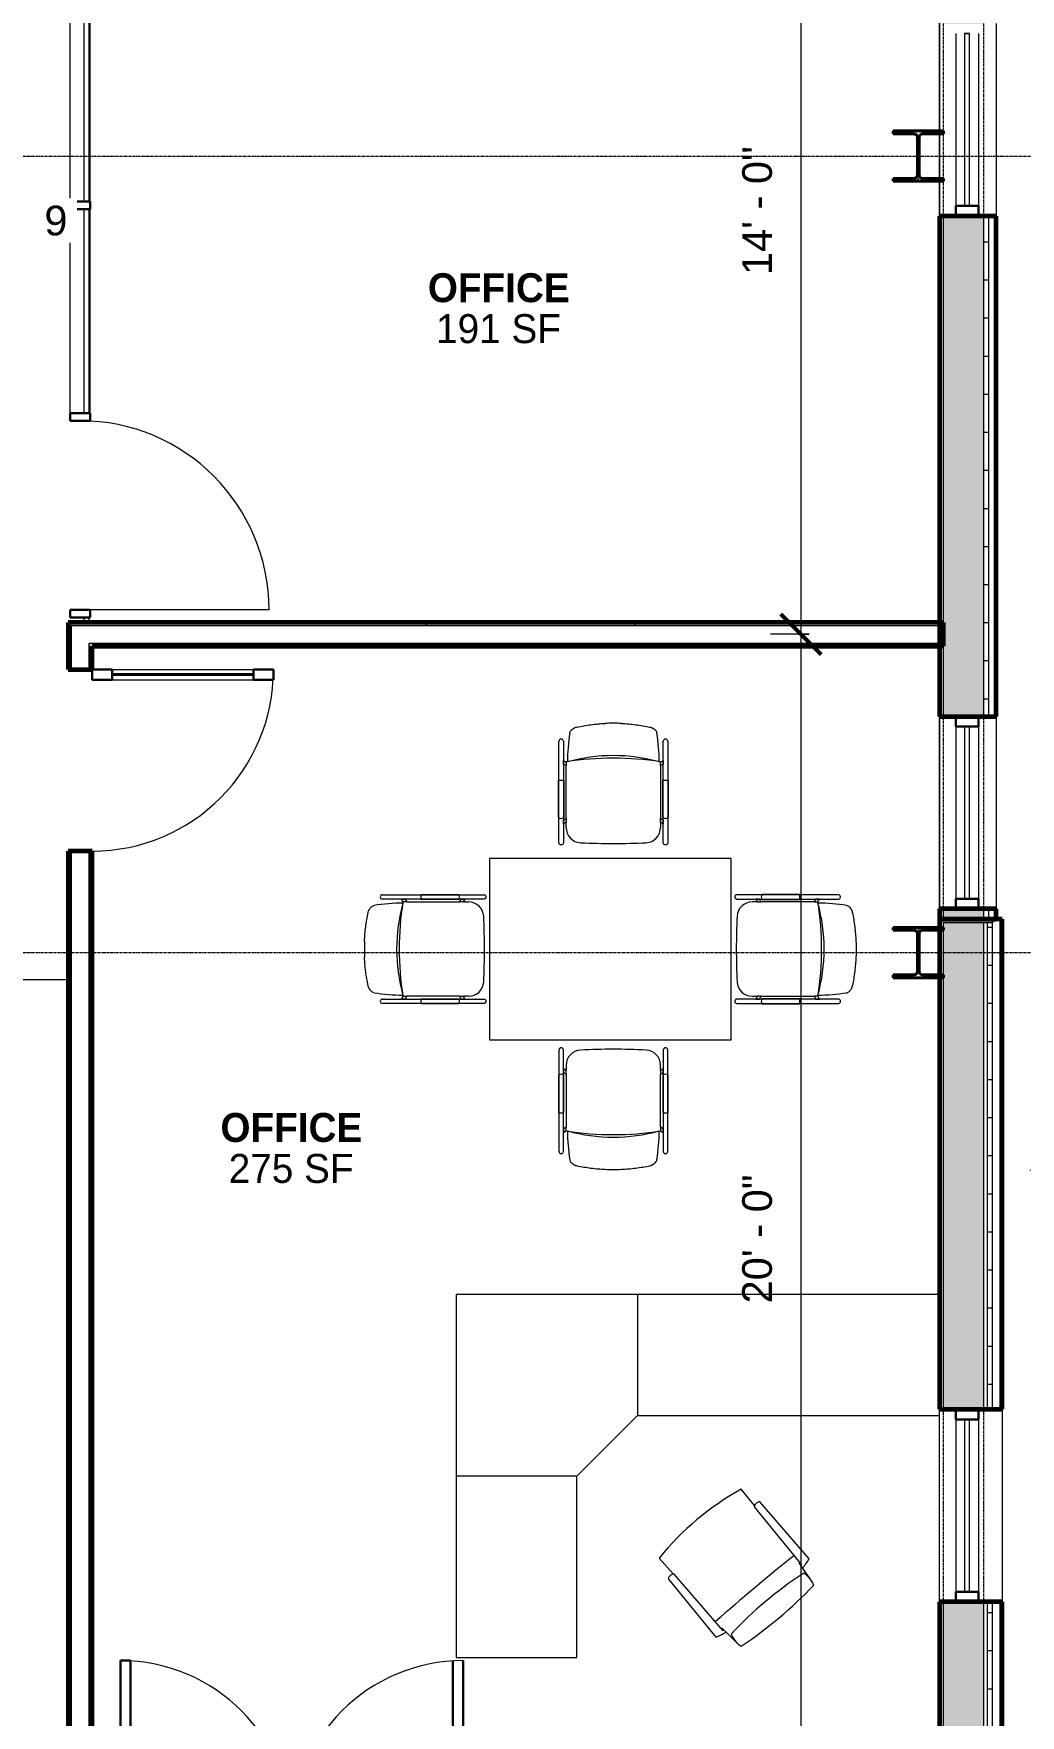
# Model space of a CAD drawing. Header units: inches. Extents: x 126 to 2219, y -1759 to -92.
# Drawn here: x 1853.7 to 2049.6, y -1319.7 to -986 of the extents above; entities that cross this region are included whole.
import ezdxf

# ---------------------------------------------------------------- set-up
doc = ezdxf.new("R2010")
doc.units = ezdxf.units.IN
doc.header["$MEASUREMENT"] = 0
doc.linetypes.add('Grid Line 1_2_', pattern=[0.875, 0.5, -0.125, 0.125, -0.125])
for name, color, linetype, lineweight in [('A-ANNO-DIMS', 211, 'Continuous', 9), ('A-ANNO-DIMS-64', 211, 'Continuous', 9), ('A-AREA', 32, 'Continuous', 9), ('A-AREA-IDEN', 2, 'Continuous', 9), ('A-DOOR', 31, 'Continuous', 18), ('A-DOOR-GLAZ', 31, 'Continuous', 40), ('A-GLAZ-CURT', 52, 'Continuous', 9), ('A-GLAZ-CWMG', 51, 'Continuous', 9), ('A-WALL', 113, 'Continuous', 18), ('A-WALL-PATT', 111, 'Continuous', 60), ('G-ANNO-SYMB', 111, 'Continuous', 9), ('I-FURN', 30, 'Continuous', 9), ('I-FURN-PNLS', 30, 'Continuous', 9), ('I-WALL', 2, 'Continuous', 18), ('L-PLNT', 71, 'Continuous', 9), ('L-SITE-WALL', 31, 'Continuous', 18), ('S-COLS', 52, 'Continuous', 9), ('S-GRID', 1, 'Continuous', 9)]:
    doc.layers.add(name, color=color, linetype=linetype, lineweight=lineweight)
doc.styles.add('Arial', font='arial.ttf', dxfattribs={"height": 5.901198})
doc.styles.add('Century Gothic', font='GOTHIC.TTF', dxfattribs={"height": 5.748447})
doc.styles.add('Century Gothic_B', font='GOTHICB.TTF', dxfattribs={"height": 5.744479})
doc.dimstyles.new('Linear_-_3_32__Arial_1', dxfattribs={"dimscale": 12, "dimtxt": 6, "dimasz": 0.666667, "dimexe": 0.5, "dimexo": 0.333333, "dimgap": 0.333333, "dimtad": 1, "dimdec": 0, "dimzin": 1, "dimdsep": 46, "dimlunit": 4, "dimtxsty": 'Arial', "dimblk1": 'OBLIQUE', "dimblk2": 'OBLIQUE', "dimsah": 1, "dimcen": 0.09, "dimdle": 0.5, "dimazin": 0, "dimtfac": 1, "dimtdec": 4, "dimtix": 1, "dimtmove": 0, "dimatfit": 3, "dimfxl": 1, "dimtvp": 1, "dimfrac": 2, "dimtolj": 1, "dimtzin": 0, "dimarcsym": 2})
doc.dimstyles.new('Linear_-_3_32__Arial_2', dxfattribs={"dimscale": 12, "dimtxt": 6, "dimasz": 0.666667, "dimexe": 0.5, "dimexo": 0.333333, "dimgap": 0.333333, "dimtad": 1, "dimdec": 0, "dimzin": 1, "dimdsep": 46, "dimlunit": 4, "dimtxsty": 'Arial', "dimblk1": 'OBLIQUE', "dimblk2": 'OBLIQUE', "dimsah": 1, "dimcen": 0.09, "dimdle": 0.5, "dimazin": 0, "dimtfac": 1, "dimtdec": 4, "dimtix": 1, "dimtmove": 0, "dimatfit": 3, "dimfxl": 1, "dimtvp": 1, "dimfrac": 2, "dimtolj": 1, "dimtzin": 0, "dimarcsym": 2})
pattern_1 = [(0, (0, 0), (0, 7.554), []), (90, (0, 0), (-7.554, 5e-16), [])]
pattern_2 = [(161.57, (0.32, 0.32), (-2.56049618, -0.00053739), [0, -18.214, 2.022, 0]), (18.43, (-0.32, 0.32), (-2.56049618, 0.00053739), [0, -18.214, 2.022, 0]), (108.43, (0.32, 0.32), (1.2792209, -6.40087673), [6.07, -14.166]), (71.57, (-0.32, 0.32), (1.2792209, 6.40087673), [6.07, -14.166])]
pattern_3 = [(45, (0, 0), (-6.335677, 6.335677), []), (45, (0, 9.6), (-6.335677, 6.335677), [])]
pattern_4 = [(0, (0, 0), (20.48, 5.12), [0.845, -14.515, 0.845, -14.515, -81.92]), (0, (0, 0), (20.48, 5.12), [-30.72, 0.845, -29.875, 0.845, -14.515, -35.84]), (0, (0, 0), (20.48, 5.12), [-76.8, 0.845, -9.395, 0.845, -24.755]), (120, (7.68, 2.56), (-14.67405, 15.1762), [0.845, -14.515, 0.845, -14.515, -81.92]), (120, (7.68, 2.56), (-14.67405, 15.1762), [-30.72, 0.845, -29.875, 0.845, -14.515, -35.84]), (120, (7.68, 2.56), (-14.67405, 15.1762), [-76.8, 0.845, -9.395, 0.845, -24.755]), (240, (10.24, 12.8), (-5.80595, -20.2962), [0.845, -14.515, 0.845, -14.515, -81.92]), (240, (10.24, 12.8), (-5.80595, -20.2962), [-30.72, 0.845, -29.875, 0.845, -14.515, -35.84]), (240, (10.24, 12.8), (-5.80595, -20.2962), [-76.8, 0.845, -9.395, 0.845, -24.755])]

# ---------------------------------------------------------------- blocks, each defined once
blk = doc.blocks.new('RPC Shrub - Thevetia 5_-6_-453034-Floor Plan - Office Annex')
at = {"layer": 'L-PLNT', "color": 252}
for p, q in [((0, 0), (-14.27, 30.13)), ((0, 0), (4.76, 33)), ((-13.3, 27.78), (-8.64, 18.07)), ((-7.96, 26.84), (-5.59, 18.01)), ((-2.95, 27.84), (-2.02, 18.97)), ((0, 0), (13.06, 28.42)), ((0, 0), (17.61, 28.31)), ((2.95, 27.84), (2.02, 18.97)), ((7.96, 26.84), (5.59, 18.01)), ((0, 0), (-23.79, 23.36)), ((-12.09, 25.26), (-7.86, 16.43)), ((12.09, 25.26), (7.86, 16.43)), ((-19.56, 20.03), (-12.68, 13.05)), ((-16.33, 22.75), (-10.57, 14.53)), ((16.33, 22.75), (10.57, 14.53)), ((19.56, 20.03), (12.68, 13.05)), ((0, 0), (28.36, 17.54)), ((-22.54, 16.61), (-13.53, 10.3)), ((22.54, 16.61), (13.53, 10.3)), ((-24.88, 12.85), (-15.27, 7.81)), ((24.88, 12.85), (15.27, 7.81)), ((31.57, 10.71), (20.84, 7.07)), ((0, 0), (-28.22, 8.69)), ((-26.46, 9.16), (-18.94, 6.43)), ((4.91, 1.65), (22, 7.37)), ((26.46, 9.16), (18.94, 6.43)), ((0, 0), (-33, 4.76)), ((-27.42, 5.69), (-19.78, 4.12)), ((27.42, 5.69), (19.78, 4.12)), ((-27.9, 2.4), (-20.28, 1.69)), ((0, 0), (-20.61, -26.21)), ((0, 0), (-13.93, -30.29)), ((0, 0), (31.86, -9.81)), ((0, 0), (21.02, -25.88)), ((0, 0), (6.52, -32.7)), ((27.9, 2.4), (20.28, 1.69)), ((-29.1, -10.08), (0.46, -0.17)), ((-27.9, -2.4), (-20.28, -1.69)), ((27.9, -2.4), (20.28, -1.69)), ((-27.42, -5.69), (-19.78, -4.12)), ((-26.46, -9.16), (-18.94, -6.43)), ((26.46, -9.16), (18.94, -6.43)), ((27.42, -5.69), (19.78, -4.12)), ((-24.88, -12.85), (-15.27, -7.81)), ((24.88, -12.85), (15.27, -7.81)), ((-22.54, -16.61), (-13.53, -10.3)), ((-19.56, -20.03), (-12.68, -13.05)), ((19.56, -20.03), (12.68, -13.05)), ((22.54, -16.61), (13.53, -10.3)), ((-16.33, -22.75), (-10.57, -14.53)), ((-12.09, -25.26), (-7.86, -16.43)), ((12.09, -25.26), (7.86, -16.43)), ((16.33, -22.75), (10.57, -14.53)), ((-7.96, -26.84), (-5.59, -18.01)), ((-2.95, -27.84), (-2.02, -18.97)), ((2.95, -27.84), (2.02, -18.97)), ((7.96, -26.84), (5.59, -18.01))]:
    blk.add_line(p, q, dxfattribs=at)
for start, end in [(0, 180), (180, 0)]:
    blk.add_arc((0, 0), 2, start, end, dxfattribs=at)
blk = doc.blocks.new('RPC Shrub - Acacia  3_-6_-453035-Floor Plan - Office Annex')
at = {"layer": 'L-PLNT', "color": 252}
for p, q in [((-7.96, 26.84), (-5.59, 18.01)), ((-2.95, 27.84), (-2.02, 18.97)), ((2.95, 27.84), (2.02, 18.97)), ((7.96, 26.84), (5.59, 18.01)), ((-12.09, 25.26), (-7.86, 16.43)), ((12.09, 25.26), (7.86, 16.43)), ((-19.56, 20.03), (-12.68, 13.05)), ((-16.33, 22.75), (-10.57, 14.53)), ((0, 0), (3.03, 21)), ((16.33, 22.75), (10.57, 14.53)), ((19.56, 20.03), (12.68, 13.05)), ((0, 0), (-9.08, 19.18)), ((-8.46, 17.68), (-5.5, 11.5)), ((0, 0), (8.31, 18.09)), ((0, 0), (11.21, 18.01)), ((-22.54, 16.61), (-13.53, 10.3)), ((0, 0), (-15.14, 14.87)), ((22.54, 16.61), (13.53, 10.3)), ((-24.88, 12.85), (-15.27, 7.81)), ((0, 0), (18.04, 11.16)), ((24.88, 12.85), (15.27, 7.81)), ((-26.46, 9.16), (-18.94, 6.43)), ((20.09, 6.82), (13.26, 4.5)), ((26.46, 9.16), (18.94, 6.43)), ((-27.42, 5.69), (-19.78, 4.12)), ((0, 0), (-17.96, 5.53)), ((3.13, 1.05), (14, 4.69)), ((27.42, 5.69), (19.78, 4.12)), ((-27.9, 2.4), (-20.28, 1.69)), ((0, 0), (-21, 3.03)), ((0, 0), (-13.12, -16.68)), ((0, 0), (-8.86, -19.28)), ((0, 0), (20.28, -6.24)), ((0, 0), (13.37, -16.47)), ((0, 0), (4.15, -20.81)), ((27.9, 2.4), (20.28, 1.69)), ((-27.9, -2.4), (-20.28, -1.69)), ((-18.52, -6.41), (0.29, -0.11)), ((27.9, -2.4), (20.28, -1.69)), ((-27.42, -5.69), (-19.78, -4.12)), ((-26.46, -9.16), (-18.94, -6.43)), ((26.46, -9.16), (18.94, -6.43)), ((27.42, -5.69), (19.78, -4.12)), ((-24.88, -12.85), (-15.27, -7.81)), ((24.88, -12.85), (15.27, -7.81)), ((-22.54, -16.61), (-13.53, -10.3)), ((-19.56, -20.03), (-12.68, -13.05)), ((19.56, -20.03), (12.68, -13.05)), ((22.54, -16.61), (13.53, -10.3)), ((-16.33, -22.75), (-10.57, -14.53)), ((-12.09, -25.26), (-7.86, -16.43)), ((12.09, -25.26), (7.86, -16.43)), ((16.33, -22.75), (10.57, -14.53)), ((-7.96, -26.84), (-5.59, -18.01)), ((-2.95, -27.84), (-2.02, -18.97)), ((2.95, -27.84), (2.02, -18.97)), ((7.96, -26.84), (5.59, -18.01))]:
    blk.add_line(p, q, dxfattribs=at)
for start, end in [(0, 180), (180, 0)]:
    blk.add_arc((0, 0), 2, start, end, dxfattribs=at)
blk = doc.blocks.new('Rectangular Mullion - Exterior 2_ x 4_5_-607528-Floor Plan - Office Annex')
at = {"layer": 'A-GLAZ-CWMG', "color": 50, "lineweight": 30}
for p, q in [((-1, 1.5), (1, 1.5)), ((-1, -3), (-1, 1.5)), ((1, 1.5), (1, -3)), ((1, -3), (-1, -3))]:
    blk.add_line(p, q, dxfattribs=at)
blk = doc.blocks.new('System Panel - Exterior Glazing-607532-Floor Plan - Office Annex')
at = {"layer": 'A-GLAZ-CURT', "color": 10, "lineweight": 18}
for p, q in [((17.09375, 1.25), (-17.09375, 1.25)), ((-17.09375, 1.25), (-17.09375, 0.25)), ((-17.09375, 0.25), (17.09375, 0.25)), ((17.09375, 0.25), (17.09375, 1.25))]:
    blk.add_line(p, q, dxfattribs=at)
at = {"layer": 'A-GLAZ-CURT', "color": 130}
for p, q in [((-17.09375, 0.25), (-17.09375, 1.25)), ((17.09375, 1.25), (17.09375, 0.25))]:
    blk.add_line(p, q, dxfattribs=at)
at = {"layer": 'A-GLAZ-CURT', "color": 254}
for p, q in [((17.09375, 1.25), (-17.09375, 1.25)), ((-17.09375, 0.25), (17.09375, 0.25))]:
    blk.add_line(p, q, dxfattribs=at)
blk = doc.blocks.new('Rectangular Mullion - Exterior 2_ x 4_5_-435687-Floor Plan - Office Annex')
at = {"layer": 'A-GLAZ-CWMG', "color": 7}
for p, q in [((1188.75, -1519.21), (1154.56, -1519.21)), ((1188.75, -1523.71), (1154.56, -1523.71))]:
    blk.add_line(p, q, dxfattribs=at)
blk = doc.blocks.new('Open Source Metal Building_Exterior_rvt-1-Floor Plan - Office Annex')
at = {"layer": 'A-WALL-PATT', "lineweight": 9}
h = blk.add_hatch(dxfattribs=at)
h.set_pattern_fill('FP_2', color=8, style=0, pattern_type=2)
h.set_pattern_definition(pattern_2)
h.paths.add_polyline_path([(2034.31, -1161.69), (2042.31, -1161.69), (2042.31, -1159.69), (2034.31, -1159.69)], flags=0)
h.paths.add_polyline_path([(2042.31, -1121.5), (2042.31, -1022.22), (2034.31, -1022.22), (2034.31, -1121.5)], flags=0)
h.paths.add_polyline_path([(2034.31, -984.04), (2042.31, -984.04), (2042.31, -884.76), (2034.31, -884.76), (2034.31, -949.68)], flags=0)
h.paths.add_polyline_path([(2042.31, -846.57), (2042.31, -696.46), (2034.31, -696.46), (2034.31, -846.57)], flags=0)
h = blk.add_hatch(dxfattribs=at)
h.set_pattern_fill('FP_3', style=0, pattern_type=2)
h.set_pattern_definition(pattern_1)
h.paths.add_polyline_path([(2043.31, -1161.69), (2043.31, -1159.69), (2042.31, -1159.69), (2042.31, -1161.69)], flags=0)
h.paths.add_polyline_path([(2043.31, -1121.5), (2043.31, -1022.22), (2042.31, -1022.22), (2042.31, -1121.5)], flags=0)
h.paths.add_polyline_path([(2042.31, -984.04), (2043.31, -984.04), (2043.31, -884.76), (2042.31, -884.76), (2042.31, -949.68)], flags=0)
h.paths.add_polyline_path([(2043.31, -846.57), (2043.31, -697.46), (2042.31, -697.46), (2042.31, -846.57)], flags=0)
h = blk.add_hatch(dxfattribs=at)
h.set_pattern_fill('FP_2', color=8, style=0, pattern_type=2)
h.set_pattern_definition(pattern_2)
h.paths.add_polyline_path([(2042.31, -1417.21), (2042.31, -1297.15), (2034.31, -1297.15), (2034.31, -1417.21)], flags=0)
h.paths.add_polyline_path([(2042.31, -1258.96), (2042.31, -1162.44), (2034.31, -1162.44), (2034.31, -1258.96)], flags=0)
h = blk.add_hatch(dxfattribs=at)
h.set_pattern_fill('FP_3', style=0, pattern_type=2)
h.set_pattern_definition(pattern_1)
h.paths.add_polyline_path([(2043.06, -1417.21), (2044.06, -1417.21), (2044.06, -1409.46), (2043.06, -1409.46), (2043.06, -1416.41)], flags=0)
h.paths.add_polyline_path([(2044.06, -1405.96), (2044.06, -1297.15), (2043.06, -1297.15), (2043.06, -1405.96)], flags=0)
h.paths.add_polyline_path([(2043.06, -1258.96), (2044.06, -1258.96), (2044.06, -1162.44), (2043.06, -1162.44), (2043.06, -1208.98)], flags=0)
at = {"layer": 'S-COLS'}
h = blk.add_hatch(dxfattribs=at)
h.set_pattern_fill('FP_4', color=256, style=0, pattern_type=2)
h.set_pattern_definition(pattern_3)
h.paths.add_polyline_path([(2024.31, -1015.33), (2034.31, -1015.33), (2034.31, -1014.77), (2030.17, -1014.77), (2029.68, -1014.57), (2029.48, -1014.08), (2029.48, -1006.6), (2029.68, -1006.11), (2030.17, -1005.9), (2034.31, -1005.9), (2034.31, -1005.35), (2024.31, -1005.35), (2024.31, -1005.9), (2028.45, -1005.9), (2028.94, -1006.11), (2029.14, -1006.6), (2029.14, -1014.08), (2028.94, -1014.57), (2028.45, -1014.77), (2024.31, -1014.77)], flags=0)
h = blk.add_hatch(dxfattribs=at)
h.set_pattern_fill('FP_4', color=256, style=0, pattern_type=2)
h.set_pattern_definition(pattern_3)
h.paths.add_polyline_path([(2034.31, -1173.33), (2034.31, -1172.77), (2030.17, -1172.77), (2029.68, -1172.57), (2029.48, -1172.08), (2029.48, -1164.6), (2029.68, -1164.11), (2030.17, -1163.9), (2034.31, -1163.9), (2034.31, -1163.35), (2024.31, -1163.35), (2024.31, -1163.9), (2028.45, -1163.9), (2028.94, -1164.11), (2029.14, -1164.6), (2029.14, -1172.08), (2028.94, -1172.57), (2028.45, -1172.77), (2024.31, -1172.77), (2024.31, -1173.33), (2031.09, -1173.33)], flags=0)
at = {"layer": 'A-WALL', "color": 10}
for p, q in [((2034.31, -1121.5), (2034.31, -1022.22)), ((2042.31, -1121.5), (2042.31, -1022.22)), ((2043.31, -1121.5), (2043.31, -1022.22)), ((2034.31, -1161.69), (2034.31, -1159.69)), ((2042.31, -1161.69), (2042.31, -1159.69)), ((2043.31, -1161.69), (2043.31, -1159.69)), ((2034.31, -1258.96), (2034.31, -1162.44)), ((2044.06, -1162.44), (2034.31, -1162.44)), ((2042.31, -1258.96), (2042.31, -1162.44)), ((2043.06, -1258.96), (2043.06, -1162.44)), ((2044.06, -1161.69), (2044.06, -1162.44)), ((2044.06, -1162.44), (2044.06, -1161.69)), ((2044.06, -1258.96), (2044.06, -1162.44)), ((2045.56, -1258.96), (2045.56, -1161.69)), ((2034.31, -1417.21), (2034.31, -1297.15)), ((2042.31, -1405.96), (2042.31, -1297.15)), ((2043.06, -1405.96), (2043.06, -1297.15)), ((2044.06, -1405.96), (2044.06, -1297.15)), ((2045.56, -1405.96), (2045.56, -1297.15))]:
    blk.add_line(p, q, dxfattribs=at)
at = {"layer": 'L-SITE-WALL', "color": 10}
for p, q in [((2033.56, -1005.35), (2033.56, -984.04)), ((2044.81, -984.04), (2044.81, -1022.22)), ((2033.56, -1014.77), (2033.56, -1005.9)), ((2033.56, -1022.22), (2033.56, -1015.33)), ((2033.56, -1159.69), (2033.56, -1121.5)), ((2044.81, -1121.5), (2044.81, -1159.69)), ((2033.56, -1297.15), (2033.56, -1260.21)), ((2045.94, -1258.96), (2045.94, -1297.15))]:
    blk.add_line(p, q, dxfattribs=at)
at = {"layer": 'L-SITE-WALL', "color": 250, "lineweight": 60}
for p, q in [((2033.56, -1022.22), (2033.56, -1121.5)), ((2044.81, -1022.22), (2033.56, -1022.22)), ((2044.81, -1121.5), (2044.81, -1022.22)), ((2033.56, -1121.5), (2044.81, -1121.5)), ((2033.56, -1159.69), (2033.56, -1161.69)), ((2044.81, -1159.69), (2033.56, -1159.69)), ((2044.81, -1161.69), (2044.81, -1159.69)), ((2033.56, -1161.69), (2033.56, -1258.96)), ((2034.31, -1161.69), (2033.56, -1161.69)), ((2033.56, -1161.69), (2044.81, -1161.69)), ((2044.06, -1161.69), (2034.31, -1161.69)), ((2045.94, -1161.69), (2044.06, -1161.69)), ((2045.94, -1258.96), (2045.94, -1161.69)), ((2033.56, -1258.96), (2045.94, -1258.96)), ((2033.56, -1297.15), (2033.56, -1417.96)), ((2045.94, -1297.15), (2033.56, -1297.15)), ((2045.94, -1405.96), (2045.94, -1297.15))]:
    blk.add_line(p, q, dxfattribs=at)
at = {"layer": 'S-COLS', "color": 90, "lineweight": 40}
for p, q in [((2034.31, -1005.35), (2024.31, -1005.35)), ((2024.31, -1005.35), (2024.31, -1005.9)), ((2024.31, -1005.9), (2028.45, -1005.9)), ((2029.14, -1006.6), (2029.14, -1014.08)), ((2029.48, -1014.08), (2029.48, -1006.6)), ((2030.17, -1005.9), (2034.31, -1005.9)), ((2034.31, -1005.9), (2034.31, -1005.35)), ((2028.45, -1014.77), (2024.31, -1014.77)), ((2024.31, -1014.77), (2024.31, -1015.33)), ((2024.31, -1015.33), (2034.31, -1015.33)), ((2034.31, -1014.77), (2030.17, -1014.77)), ((2034.31, -1015.33), (2034.31, -1014.77)), ((2034.31, -1163.35), (2024.31, -1163.35)), ((2024.31, -1163.35), (2024.31, -1163.9)), ((2024.31, -1163.9), (2028.45, -1163.9)), ((2030.17, -1163.9), (2034.31, -1163.9)), ((2034.31, -1163.9), (2034.31, -1163.35)), ((2029.14, -1164.6), (2029.14, -1172.08)), ((2029.48, -1172.08), (2029.48, -1164.6)), ((2028.45, -1172.77), (2024.31, -1172.77)), ((2024.31, -1172.77), (2024.31, -1173.33)), ((2024.31, -1173.33), (2034.31, -1173.33)), ((2034.31, -1172.77), (2030.17, -1172.77)), ((2034.31, -1173.33), (2034.31, -1172.77))]:
    blk.add_line(p, q, dxfattribs=at)
for centre, start, end in [((2028.45, -1006.6), 0, 90), ((2030.17, -1006.6), 90, 180), ((2028.45, -1014.08), 270, 0), ((2030.17, -1014.08), 180, 270), ((2028.45, -1164.6), 0, 90), ((2030.17, -1164.6), 90, 180), ((2028.45, -1172.08), 270, 0), ((2030.17, -1172.08), 180, 270)]:
    blk.add_arc(centre, 0.691, start, end, dxfattribs=at)
at = {"layer": 'S-GRID', "linetype": 'Grid Line 1_2_'}
for p, q in [((2034.31, -1631.19), (2034.31, -124.28)), ((2042.31, -1631.19), (2042.31, -124.28)), ((329.05, -1010.34), (2105.65, -1010.34)), ((329.05, -1168.34), (2105.65, -1168.34))]:
    blk.add_line(p, q, dxfattribs=at)
at = {"color": 252, "lineweight": 9}
for name, p, rotation in [('Rectangular Mullion - Exterior 2_ x 4_5_-435687-Floor Plan - Office Annex', (517.54, -2174.78), 89.99999999999892), ('System Panel - Exterior Glazing-607532-Floor Plan - Office Annex', (2039.75, -1003.13), 89.99999999999874), ('RPC Shrub - Thevetia 5_-6_-453034-Floor Plan - Office Annex', (2086.19, -1089.46), 314.9999999999999), ('Rectangular Mullion - Exterior 2_ x 4_5_-435687-Floor Plan - Office Annex', (517.54, -2312.25), 89.99999999999892), ('System Panel - Exterior Glazing-607532-Floor Plan - Office Annex', (2039.75, -1140.59), 89.99999999999874), ('RPC Shrub - Acacia  3_-6_-453035-Floor Plan - Office Annex', (2079.44, -1211.96), 322.5129010975234), ('Rectangular Mullion - Exterior 2_ x 4_5_-435687-Floor Plan - Office Annex', (517.54, -2449.71), 89.99999999999892), ('System Panel - Exterior Glazing-607532-Floor Plan - Office Annex', (2039.75, -1278.05), 89.99999999999874)]:
    blk.add_blockref(name, p, dxfattribs=dict(at, rotation=rotation))
at = {"color": 252, "lineweight": 9, "extrusion": (0, 0, -1), "rotation": 90.0000000000013}
for p in [(-2039.75, -1021.22), (-2039.75, -1122.5), (-2039.75, -1158.69), (-2039.75, -1259.96), (-2039.75, -1296.15)]:
    blk.add_blockref('Rectangular Mullion - Exterior 2_ x 4_5_-607528-Floor Plan - Office Annex', p, dxfattribs=at)
blk = doc.blocks.new('Single-Glass 1 - 36_ x 84_-564716-Floor Plan - Office Annex')
at = {"layer": 'A-DOOR', "lineweight": 30}
for p, q in [((16, -2.375), (16, -6.375)), ((18, -2.375), (16, -2.375)), ((18, -2.375), (18, -6.375)), ((16, -6.375), (18, -6.375)), ((16, -34.375), (16, -38.375)), ((16, -34.375), (18, -34.375)), ((18, -34.375), (18, -38.375)), ((18, -38.375), (16, -38.375))]:
    blk.add_line(p, q, dxfattribs=at)
at = {"layer": 'A-DOOR', "lineweight": 9}
for p, q in [((16, -6.375), (16, -34.375)), ((18, -6.375), (18, -34.375))]:
    blk.add_line(p, q, dxfattribs=at)
blk.add_arc((18, -2.375), 36, 180, 270, dxfattribs=at)
at = {"layer": 'A-DOOR-GLAZ'}
blk.add_line((17, -34.375), (17, -6.375), dxfattribs=at)
blk = doc.blocks.new('Work Station Desktops - 96_ x 96_ 2-469008-Floor Plan - Office Annex')
at = {"layer": 'I-FURN-PNLS'}
for p, q in [((-3.19, -21.49), (-3.19, -93.49)), ((92.81, -21.49), (-3.19, -21.49)), ((32.81, -21.49), (32.81, -45.49)), ((20.81, -57.49), (32.81, -45.49)), ((32.81, -45.49), (92.81, -45.49)), ((92.81, -45.49), (92.81, -44.24)), ((20.81, -57.49), (-3.19, -57.49)), ((20.81, -93.49), (20.81, -57.49)), ((-3.19, -93.49), (20.81, -93.49))]:
    blk.add_line(p, q, dxfattribs=at)
blk = doc.blocks.new('Haworth_Chair_s_con-Swivel - Swivel Chair-274643-Floor Plan - Office Annex')
at = {"layer": 'I-FURN'}
for p, q in [((-5.12, 17.75), (-5.41, 14.68)), ((14.41, 14.68), (14.12, 17.75)), ((-7.59, 14.13), (-7.39, -0.72)), ((-5.71, 14.13), (-5.91, -0.72)), ((-5.41, 14.68), (-5.52, 13.47)), ((14.41, 14.68), (14.52, 13.47)), ((14.71, 14.13), (14.91, -0.72)), ((16.39, -0.72), (16.59, 14.13)), ((-6.06, -0.91), (-6.14, -5.1)), ((15.15, -5.1), (15.06, -0.92))]:
    blk.add_line(p, q, dxfattribs=at)
for centre, radius, start, end in [((-0.12, 17.19), 5.04, 175.7159, 197.9267), ((-0.12, 17.19), 5.04, 161.8436, 173.6194), ((4.5, -66.94), 86.21, 83.7379, 96.2621), ((9.12, 17.19), 5.04, 6.3806, 18.1564), ((9.12, 17.19), 5.04, 342.0733, 4.2841), ((-3.95, 4.36), 10.43, 98.0615, 110.4198), ((4.5, 91.63), 76.57, 262.9413, 277.0587), ((12.95, 4.36), 10.43, 69.5802, 81.9385), ((4.5, 549.32), 537.71, 268.9084, 271.0913), ((4.5, 49.55), 55.68, 258.978, 281.022)]:
    blk.add_arc(centre, radius, start, end, dxfattribs=at)
for centre, start_param, end_param in [((-6.65, -0.72), 5.626442, 6.277467), ((-6.65, -0.72), 6.10915, 6.277467), ((15.65, -0.72), 3.147311, 3.801887)]:
    blk.add_ellipse(centre, major_axis=(0.739, 0), ratio=0.427808, start_param=start_param, end_param=end_param, dxfattribs=at)
for points, knots in [([(-7.39, -0.72), (-7.39, -0.74), (-7.38, -0.78), (-7.34, -0.84), (-7.27, -0.89), (-7.15, -0.96), (-6.96, -1.02), (-6.68, -1.04), (-6.42, -1.03), (-6.21, -0.98), (-6.11, -0.94), (-6.06, -0.91)], [0, 0, 0, 0, 0.076923, 0.153846, 0.230769, 0.307692, 0.461538, 0.615385, 0.769231, 0.884615, 1, 1, 1, 1]), ([(15.06, -0.92), (15.12, -0.95), (15.26, -1), (15.54, -1.04), (15.82, -1.04), (16.1, -0.98), (16.33, -0.87), (16.39, -0.77), (16.39, -0.72)], [0, 0, 0, 0, 0.153846, 0.307692, 0.461538, 0.615385, 0.807692, 1, 1, 1, 1])]:
    blk.add_open_spline(points, degree=3, knots=knots, dxfattribs=at)
blk = doc.blocks.new('Haworth_Compose-Table-Round - 48_ Diameter 2-507213-Floor Plan - Office Annex')
at = {"layer": 'I-FURN-PNLS'}
for p, q in [((18, 29.5), (-18, 29.5)), ((-18, 29.5), (-18, -18.5)), ((18, -18.5), (18, 29.5)), ((-18, -18.5), (18, -18.5))]:
    blk.add_line(p, q, dxfattribs=at)
blk = doc.blocks.new('Haworth_Chair_Lively-Side - With Arms_With Glides-469471-Floor Plan - Office Annex')
at = {"layer": 'I-FURN'}
for p, q in [((-6.29, 16.14), (-6.29, -3.99)), ((-5.42, -3.99), (-5.42, 16.14)), ((14.42, 16.14), (14.42, -3.99)), ((15.29, -3.99), (15.29, 16.14)), ((-4.86, 12.03), (-5.42, 12.36)), ((-5.42, 12.36), (-5.42, 11.64)), ((-5.42, 11.64), (-4.86, 11.32)), ((-4.86, 12.08), (-4.86, 12.03)), ((-4.86, 11.32), (-4.86, 12.03)), ((-4.86, 11.32), (-4.86, 0.81)), ((14.42, 12.36), (13.86, 12.03)), ((13.86, 12.03), (13.86, 12.08)), ((13.86, 12.03), (13.86, 11.32)), ((13.86, 11.32), (14.42, 11.64)), ((13.86, 0.81), (13.86, 11.32)), ((14.42, 11.64), (14.42, 12.36)), ((-5.35, 8.46), (-6.36, 8.46)), ((-6.36, 8.46), (-6.36, 1)), ((-5.35, 1), (-5.35, 8.46)), ((14.35, 8.46), (14.35, 1)), ((15.36, 8.46), (14.35, 8.46)), ((15.36, 1), (15.36, 8.46)), ((-4.86, 0.81), (-5.42, 0.48)), ((-5.42, 0.48), (-5.42, -0.23)), ((-5.42, -0.23), (-4.86, 0.09)), ((-4.86, 0.09), (-4.86, 0.81)), ((-4.86, 0.09), (-4.86, -0.98)), ((14.42, 0.48), (13.86, 0.81)), ((13.86, 0.81), (13.86, 0.09)), ((13.86, -0.98), (13.86, 0.09)), ((13.86, 0.09), (14.42, -0.23)), ((14.42, -0.23), (14.42, 0.48))]:
    blk.add_line(p, q, dxfattribs=at)
for centre, radius, start, end in [((33.87, 11.77), 38.49, 170.9797, 179.5712), ((4.5, -26.37), 46.09, 88.0092, 91.9908), ((-24.87, 11.77), 38.49, 0.4288, 9.0203), ((-5.85, 16.14), 0.438, 360, 180), ((14.85, 16.14), 0.438, 0, 180), ((4.5, -47.54), 60.34, 81.0783, 98.9217), ((4.5, -20.76), 34.07, 74.4672, 105.5328), ((-5.85, 1.66), 0.831, 232.699, 307.301), ((14.85, 1.66), 0.831, 232.699, 307.301), ((-1.86, -0.98), 3, 180, 267.2337), ((10.86, -0.98), 3, 272.7663, 0), ((4.5, 130.61), 134.74, 267.2337, 272.7663)]:
    blk.add_arc(centre, radius, start, end, dxfattribs=at)
for points, knots in [([(-2.75, 18.97), (-2.86, 18.95), (-3.03, 18.9), (-3.23, 18.81), (-3.37, 18.73), (-3.5, 18.65), (-3.62, 18.56), (-3.73, 18.47), (-3.89, 18.31), (-4.06, 18.08), (-4.13, 17.9), (-4.15, 17.81)], [0, 0, 0, 0, 0.142857, 0.214286, 0.285714, 0.357143, 0.428571, 0.5, 0.571429, 0.785714, 1, 1, 1, 1]), ([(13.15, 17.81), (13.14, 17.87), (13.1, 17.99), (12.99, 18.18), (12.86, 18.34), (12.73, 18.47), (12.6, 18.58), (12.49, 18.66), (12.39, 18.72), (12.32, 18.76), (12.23, 18.81), (12.11, 18.86), (11.96, 18.92), (11.83, 18.95), (11.75, 18.97)], [0, 0, 0, 0, 0.142857, 0.285714, 0.428571, 0.5, 0.571429, 0.678571, 0.705357, 0.732143, 0.785714, 0.839286, 0.892857, 1, 1, 1, 1]), ([(-6.29, -3.99), (-6.29, -4.03), (-6.28, -4.1), (-6.25, -4.19), (-6.19, -4.28), (-6.08, -4.37), (-5.91, -4.43), (-5.72, -4.41), (-5.58, -4.33), (-5.49, -4.24), (-5.43, -4.12), (-5.42, -4.04), (-5.42, -3.99)], [0, 0, 0, 0, 0.076923, 0.153846, 0.230769, 0.307692, 0.461538, 0.615385, 0.711538, 0.807692, 0.903846, 1, 1, 1, 1]), ([(14.42, -3.99), (14.42, -4.03), (14.43, -4.1), (14.46, -4.19), (14.52, -4.28), (14.63, -4.37), (14.8, -4.43), (14.99, -4.41), (15.13, -4.33), (15.22, -4.24), (15.28, -4.12), (15.29, -4.04), (15.29, -3.99)], [0, 0, 0, 0, 0.076923, 0.153846, 0.230769, 0.307692, 0.461538, 0.615385, 0.711538, 0.807692, 0.903846, 1, 1, 1, 1])]:
    blk.add_open_spline(points, degree=3, knots=knots, dxfattribs=at)
for points in [[(2.9, 19.69), (1.95, 19.65), (0.06, 19.48), (-1.82, 19.17), (-2.75, 18.97)], [(11.75, 18.97), (10.82, 19.17), (8.94, 19.48), (7.05, 19.65), (6.1, 19.69)]]:
    blk.add_open_spline(points, degree=3, dxfattribs=at)
blk = doc.blocks.new('Haworth_Chair_Lively-Side - With Arms_With Glides-474266-Floor Plan - Office Annex')
at = {"layer": 'I-FURN'}
for p, q in [((-6.29, -16.14), (-6.29, 3.99)), ((-5.42, 3.99), (-5.42, -16.14)), ((14.42, -16.14), (14.42, 3.99)), ((15.29, 3.99), (15.29, -16.14)), ((-5.42, 0.23), (-4.86, -0.09)), ((-5.42, -0.48), (-5.42, 0.23)), ((-4.86, -0.09), (-4.86, 0.98)), ((13.86, 0.98), (13.86, -0.09)), ((13.86, -0.09), (14.42, 0.23)), ((14.42, 0.23), (14.42, -0.48)), ((-6.36, -8.46), (-6.36, -1)), ((-4.86, -0.81), (-5.42, -0.48)), ((-5.35, -1), (-5.35, -8.46)), ((-4.86, -0.09), (-4.86, -0.81)), ((-4.86, -11.32), (-4.86, -0.81)), ((13.86, -0.81), (13.86, -0.09)), ((14.42, -0.48), (13.86, -0.81)), ((13.86, -0.81), (13.86, -11.32)), ((14.35, -8.46), (14.35, -1)), ((15.36, -1), (15.36, -8.46)), ((-5.35, -8.46), (-6.36, -8.46)), ((15.36, -8.46), (14.35, -8.46)), ((-5.42, -11.64), (-4.86, -11.32)), ((-5.42, -12.36), (-5.42, -11.64)), ((-4.86, -12.03), (-5.42, -12.36)), ((-4.86, -11.32), (-4.86, -12.03)), ((-4.86, -12.08), (-4.86, -12.03)), ((13.86, -11.32), (14.42, -11.64)), ((13.86, -12.03), (13.86, -11.32)), ((13.86, -12.03), (13.86, -12.08)), ((14.42, -12.36), (13.86, -12.03)), ((14.42, -11.64), (14.42, -12.36))]:
    blk.add_line(p, q, dxfattribs=at)
for centre, radius, start, end in [((-1.86, 0.98), 3, 92.7663, 180), ((4.5, -130.61), 134.74, 87.2337, 92.7663), ((10.86, 0.98), 3, 0, 87.2337), ((-5.85, -1.66), 0.831, 52.699, 127.301), ((14.85, -1.66), 0.831, 52.699, 127.301), ((4.5, 47.54), 60.34, 261.0783, 278.9217), ((4.5, 20.76), 34.07, 254.4672, 285.5328), ((33.87, -11.77), 38.49, 180.4288, 189.0203), ((-24.87, -11.77), 38.49, 350.9797, 359.5712), ((-5.85, -16.14), 0.438, 180, 0), ((14.85, -16.14), 0.438, 180, 0), ((4.5, 26.37), 46.09, 268.0092, 271.9908)]:
    blk.add_arc(centre, radius, start, end, dxfattribs=at)
for points, knots in [([(-6.29, 3.99), (-6.29, 4.04), (-6.28, 4.12), (-6.22, 4.24), (-6.13, 4.33), (-5.99, 4.41), (-5.8, 4.43), (-5.63, 4.37), (-5.52, 4.28), (-5.46, 4.19), (-5.43, 4.1), (-5.42, 4.03), (-5.42, 3.99)], [-1, -1, -1, -1, -0.903846, -0.807692, -0.711538, -0.615385, -0.461538, -0.307692, -0.230769, -0.153846, -0.076923, 0, 0, 0, 0]), ([(14.42, 3.99), (14.42, 4.04), (14.43, 4.12), (14.49, 4.24), (14.58, 4.33), (14.72, 4.41), (14.91, 4.43), (15.08, 4.37), (15.19, 4.28), (15.25, 4.19), (15.28, 4.1), (15.29, 4.03), (15.29, 3.99)], [-1, -1, -1, -1, -0.903846, -0.807692, -0.711538, -0.615385, -0.461538, -0.307692, -0.230769, -0.153846, -0.076923, 0, 0, 0, 0]), ([(-2.75, -18.97), (-2.83, -18.95), (-2.96, -18.92), (-3.11, -18.86), (-3.23, -18.81), (-3.32, -18.76), (-3.39, -18.72), (-3.49, -18.66), (-3.6, -18.58), (-3.73, -18.47), (-3.86, -18.34), (-3.99, -18.18), (-4.1, -17.99), (-4.14, -17.87), (-4.15, -17.81)], [-1, -1, -1, -1, -0.892857, -0.839286, -0.785714, -0.732143, -0.705357, -0.678571, -0.571429, -0.5, -0.428571, -0.285714, -0.142857, 0, 0, 0, 0]), ([(13.15, -17.81), (13.13, -17.9), (13.06, -18.08), (12.89, -18.31), (12.73, -18.47), (12.62, -18.56), (12.5, -18.65), (12.37, -18.73), (12.23, -18.81), (12.03, -18.9), (11.86, -18.95), (11.75, -18.97)], [-1, -1, -1, -1, -0.785714, -0.571429, -0.5, -0.428571, -0.357143, -0.285714, -0.214286, -0.142857, 0, 0, 0, 0])]:
    blk.add_open_spline(points, degree=3, knots=knots, dxfattribs=at)
for points in [[(2.9, -19.69), (1.95, -19.65), (0.06, -19.48), (-1.82, -19.17), (-2.75, -18.97)], [(11.75, -18.97), (10.82, -19.17), (8.94, -19.48), (7.05, -19.65), (6.1, -19.69)]]:
    blk.add_open_spline(points, degree=3, dxfattribs=at)
blk = doc.blocks.new('Double-Flush - 68_ x 84_-701889-Floor Plan - Office Annex')
at = {"layer": 'A-DOOR', "lineweight": 30}
for p, q in [((-34, 36.38), (-32, 36.38)), ((-34, 2.38), (-34, 36.38)), ((-32, 2.38), (-32, 36.38)), ((32, 2.38), (32, 36.32)), ((34, 2.38), (34, 36.38)), ((-34, 2.38), (-32, 2.38)), ((34, 2.38), (32, 2.38))]:
    blk.add_line(p, q, dxfattribs=at)
at = {"layer": 'A-DOOR', "lineweight": 9}
for centre, start, end in [((-34, 2.38), 0, 90), ((34, 2.38), 90, 180)]:
    blk.add_arc(centre, 34, start, end, dxfattribs=at)
blk = doc.blocks.new('System Panel - Glazed-700955-Floor Plan - Office Annex')
at = {"layer": 'A-GLAZ-CURT', "lineweight": 18}
for p, q in [((18.25, 1.75), (-18.25, 1.75)), ((-18.25, 1.75), (-18.25, 0.75)), ((-18.25, 0.75), (18.25, 0.75)), ((18.25, 0.75), (18.25, 1.75))]:
    blk.add_line(p, q, dxfattribs=at)
blk = doc.blocks.new('System Panel - Glazed-700956-Floor Plan - Office Annex')
at = {"layer": 'A-GLAZ-CURT', "lineweight": 18}
for p, q in [((20.25, 1.75), (-20.25, 1.75)), ((-20.25, 1.75), (-20.25, 0.75)), ((-20.25, 0.75), (20.25, 0.75)), ((20.25, 0.75), (20.25, 1.75))]:
    blk.add_line(p, q, dxfattribs=at)
blk = doc.blocks.new('System Panel - Glazed-700957-Floor Plan - Office Annex')
at = {"layer": 'A-GLAZ-CURT', "lineweight": 18}
for p, q in [((0.5, 1.75), (-0.5, 1.75)), ((-0.5, 1.75), (-0.5, 0.75)), ((-0.5, 0.75), (0.5, 0.75)), ((0.5, 0.75), (0.5, 1.75))]:
    blk.add_line(p, q, dxfattribs=at)
blk = doc.blocks.new('Rectangular Mullion - 2_5_ x 5_ rectangular-700951-Floor Plan - Office Annex')
at = {"layer": 'A-GLAZ-CWMG'}
for p, q in [((1860.94, -1019.34), (1860.94, -982.84)), ((1864.94, -1019.34), (1864.94, -982.84))]:
    blk.add_line(p, q, dxfattribs=at)
blk = doc.blocks.new('Rectangular Mullion - 2_5_ x 5_ rectangular-700952-Floor Plan - Office Annex')
at = {"layer": 'A-GLAZ-CWMG'}
for p, q in [((1860.94, -1061.34), (1860.94, -1020.84)), ((1864.94, -1061.34), (1864.94, -1020.84))]:
    blk.add_line(p, q, dxfattribs=at)
blk = doc.blocks.new('Rectangular Mullion - 2_5_ x 5_ rectangular-612075-Floor Plan - Office Annex')
at = {"layer": 'A-GLAZ-CWMG', "lineweight": 30}
for p, q in [((-0.75, 2), (0.75, 2)), ((-0.75, -2), (-0.75, 2)), ((0.75, 2), (0.75, -2)), ((0.75, -2), (-0.75, -2))]:
    blk.add_line(p, q, dxfattribs=at)
blk = doc.blocks.new('Door_Single_Storefront - one-700958-Floor Plan - Office Annex')
at = {"layer": 'A-DOOR'}
blk.add_line((-18.75, -37.5), (-18.75, 0), dxfattribs=at)
blk.add_arc((-18.75, 0), 37.5, 270, 0, dxfattribs=at)
blk = doc.blocks.new('Rectangular Mullion - 2_5_ x 5_ rectangular-614138-Floor Plan - Office Annex')
at = {"layer": 'A-GLAZ-CWMG', "lineweight": 30}
for p, q in [((-0.75, 2), (0.75, 2)), ((-0.75, -2), (-0.75, 2)), ((0.75, 2), (0.75, -2)), ((0.75, -2), (-0.75, -2))]:
    blk.add_line(p, q, dxfattribs=at)
blk = doc.blocks.new('DIMBLOCK42-Floor Plan - Office Annex')
at = {"layer": 'A-ANNO-DIMS-64', "lineweight": 50}
for p, q in [((2006.01, -937.21), (2002.01, -933.21)), ((2006.01, -937.21), (2010.01, -941.21)), ((2006.01, -1105.21), (2002.01, -1101.21)), ((2006.01, -1105.21), (2010.01, -1109.21))]:
    blk.add_line(p, q, dxfattribs=at)
at = {"layer": 'A-ANNO-DIMS-64'}
for p, q in [((2007.67, -937.21), (2000.01, -937.21)), ((2006.01, -937.21), (2006.01, -1105.21)), ((2006.01, -937.21), (2007.67, -937.21)), ((2007.67, -1105.21), (2000.01, -1105.21)), ((2006.01, -1105.21), (2007.67, -1105.21))]:
    blk.add_line(p, q, dxfattribs=at)
at = {"layer": 'A-ANNO-DIMS-64', "color": 0, "insert": (1994.36, -1033.95), "char_height": 5.901, "width": 30.5723, "attachment_point": 1, "rotation": 90, "line_spacing_factor": 0.938532, "style": 'Arial'}
blk.add_mtext('14\' - 0"', dxfattribs=at)
blk = doc.blocks.new('_Oblique')
at = {"color": 0, "linetype": 'ByBlock', "lineweight": -2}
blk.add_line((-0.5, -0.5), (0.5, 0.5), dxfattribs=at)
blk = doc.blocks.new('DIMBLOCK43-Floor Plan - Office Annex')
at = {"layer": 'A-ANNO-DIMS-64', "lineweight": 50}
for p, q in [((2006.01, -1105.21), (2002.01, -1101.21)), ((2006.01, -1105.21), (2010.01, -1109.21)), ((2006.01, -1345.21), (2002.01, -1341.21)), ((2006.01, -1345.21), (2010.01, -1349.21))]:
    blk.add_line(p, q, dxfattribs=at)
at = {"layer": 'A-ANNO-DIMS-64'}
for p, q in [((2007.67, -1105.21), (2000.01, -1105.21)), ((2006.01, -1105.21), (2006.01, -1345.21)), ((2006.01, -1105.21), (2007.67, -1105.21)), ((2007.67, -1345.21), (2000.01, -1345.21)), ((2006.01, -1345.21), (2007.67, -1345.21))]:
    blk.add_line(p, q, dxfattribs=at)
at = {"layer": 'A-ANNO-DIMS-64', "color": 0, "insert": (1994.36, -1237.95), "char_height": 5.901, "width": 30.5723, "attachment_point": 1, "rotation": 90, "line_spacing_factor": 0.938532, "style": 'Arial'}
blk.add_mtext('20\' - 0"', dxfattribs=at)
blk = doc.blocks.new('DIMBLOCK57-Floor Plan - Office Annex')
at = {"layer": 'A-ANNO-DIMS-64'}
for p, q in [((2033.56, -1230.21), (2033.56, -945.85)), ((1862.94, -950.2), (1862.94, -957.85)), ((1862.94, -951.85), (1862.94, -950.2)), ((1862.94, -951.85), (2039.56, -951.85)), ((2033.56, -951.85), (2033.56, -1230.21))]:
    blk.add_line(p, q, dxfattribs=at)
at = {"layer": 'A-ANNO-DIMS-64', "lineweight": 50}
for p, q in [((1862.94, -951.85), (1866.94, -947.85)), ((2033.56, -951.85), (2037.56, -947.85)), ((1862.94, -951.85), (1858.94, -955.85)), ((2033.56, -951.85), (2029.56, -955.85))]:
    blk.add_line(p, q, dxfattribs=at)
at = {"layer": 'A-ANNO-DIMS-64', "color": 0, "insert": (1935.51, -940.2), "char_height": 5.901, "width": 30.5723, "attachment_point": 1, "line_spacing_factor": 0.938532, "style": 'Arial'}
blk.add_mtext('14\' - 3"', dxfattribs=at)

msp = doc.modelspace()

# ---------------------------------------------------------------- hatches: boundary and pattern name
at = {"layer": 'A-WALL-PATT', "lineweight": 9}
h = msp.add_hatch(dxfattribs=at)
h.set_pattern_fill('FP_1', color=256, style=0, pattern_type=2)
h.set_pattern_definition(pattern_4)
h.paths.add_polyline_path([(1861.19, -1371.84), (1861.19, -1148.21), (1860.56, -1148.21), (1860.56, -1371.84)], flags=0)
h.paths.add_polyline_path([(1861.19, -1112.21), (1861.19, -1102.84), (1860.56, -1102.84), (1860.56, -1112.21)], flags=0)
h.paths.add_polyline_path([(1861.19, -939.59), (1861.19, -929.21), (1860.56, -929.21), (1860.56, -939.59)], flags=0)
h.paths.add_polyline_path([(1861.19, -893.21), (1861.19, -800.04), (1860.56, -800.04), (1860.56, -893.21)], flags=0)
h = msp.add_hatch(dxfattribs=at)
h.set_pattern_fill('FP_1', color=256, style=0, pattern_type=2)
h.set_pattern_definition(pattern_4)
h.paths.add_polyline_path([(1865.31, -1372.46), (1865.31, -1346.96), (1864.69, -1346.96), (1864.69, -1372.46)], flags=0)
h.paths.add_polyline_path([(1865.31, -1343.46), (1865.31, -1148.21), (1864.69, -1148.21), (1864.69, -1343.46)], flags=0)
h.paths.add_polyline_path([(1865.31, -1112.21), (1865.31, -1106.96), (1864.69, -1106.96), (1864.69, -1112.21)], flags=0)
h.paths.add_polyline_path([(1865.31, -939.59), (1865.31, -938.96), (1864.69, -938.96), (1864.69, -939.59)], flags=0)
h.paths.add_polyline_path([(1864.69, -935.46), (1865.31, -935.46), (1865.31, -929.21), (1864.69, -929.21)], flags=0)
h.paths.add_polyline_path([(1864.69, -893.21), (1865.31, -893.21), (1865.31, -799.41), (1864.69, -799.41), (1864.69, -845.96)], flags=0)
h = msp.add_hatch(dxfattribs=at)
h.set_pattern_fill('FP_1', color=256, style=0, pattern_type=2)
h.set_pattern_definition(pattern_4)
h.paths.add_polyline_path([(2034.31, -1103.46), (2034.31, -1102.84), (1861.19, -1102.84), (1861.19, -1103.46), (2014.81, -1103.46)], flags=0)
h = msp.add_hatch(dxfattribs=at)
h.set_pattern_fill('FP_1', color=256, style=0, pattern_type=2)
h.set_pattern_definition(pattern_4)
h.paths.add_polyline_path([(2034.31, -1107.59), (2034.31, -1106.96), (1865.31, -1106.96), (1865.31, -1107.59), (2014.81, -1107.59)], flags=0)

# ---------------------------------------------------------------- linework, layer by layer
at = {"layer": 'A-AREA'}
msp.add_line((1796.44, -1173.66), (1860.56, -1173.66), dxfattribs=at)
at = {"layer": 'A-WALL'}
for p, q in [((1861.19, -1112.21), (1861.19, -1103.46)), ((1861.19, -1103.46), (2034.31, -1103.46)), ((1864.69, -1112.21), (1864.69, -1106.96)), ((1864.69, -1106.96), (2034.31, -1106.96)), ((1861.19, -1372.46), (1861.19, -1148.21)), ((1864.69, -1343.46), (1864.69, -1148.21))]:
    msp.add_line(p, q, dxfattribs=at)
at = {"layer": 'I-WALL', "lineweight": 60}
for p, q in [((1860.56, -1102.84), (1860.56, -1112.21)), ((2034.31, -1102.84), (1860.56, -1102.84)), ((2034.31, -1107.59), (2034.31, -1102.84)), ((1865.31, -1112.21), (1865.31, -1107.59)), ((1865.31, -1107.59), (2034.31, -1107.59)), ((1860.56, -1112.21), (1865.31, -1112.21)), ((1860.56, -1148.21), (1860.56, -1371.84)), ((1865.31, -1148.21), (1860.56, -1148.21)), ((1865.31, -1342.84), (1865.31, -1148.21))]:
    msp.add_line(p, q, dxfattribs=at)

# ---------------------------------------------------------------- block references
at = {"layer": 'A-DOOR', "rotation": 89.9999999999999}
for name, p in [('Door_Single_Storefront - one-700958-Floor Plan - Office Annex', (1862.94, -1081.59)), ('Single-Glass 1 - 36_ x 84_-564716-Floor Plan - Office Annex', (1862.94, -1130.21))]:
    msp.add_blockref(name, p, dxfattribs=at)
at = {"layer": 'A-DOOR'}
msp.add_blockref('Double-Flush - 68_ x 84_-701889-Floor Plan - Office Annex', (1904.94, -1345.21), dxfattribs=at)
at = {"layer": 'A-GLAZ-CURT', "rotation": 269.9999999999999}
for name, p in [('System Panel - Glazed-700955-Floor Plan - Office Annex', (1862.94, -1001.09)), ('System Panel - Glazed-700956-Floor Plan - Office Annex', (1862.94, -1041.09)), ('System Panel - Glazed-700957-Floor Plan - Office Annex', (1862.94, -1102.34))]:
    msp.add_blockref(name, p, dxfattribs=at)
at = {"layer": 'A-GLAZ-CWMG'}
for name in ['Rectangular Mullion - 2_5_ x 5_ rectangular-700951-Floor Plan - Office Annex', 'Rectangular Mullion - 2_5_ x 5_ rectangular-700952-Floor Plan - Office Annex']:
    msp.add_blockref(name, (0, 0), dxfattribs=at)
at = {"layer": 'A-GLAZ-CWMG', "extrusion": (0, 0, -1), "rotation": 270.0000000000001}
for name, p in [('Rectangular Mullion - 2_5_ x 5_ rectangular-612075-Floor Plan - Office Annex', (-1862.94, -1020.09)), ('Rectangular Mullion - 2_5_ x 5_ rectangular-612075-Floor Plan - Office Annex', (-1862.94, -1062.09)), ('Rectangular Mullion - 2_5_ x 5_ rectangular-614138-Floor Plan - Office Annex', (-1862.94, -1101.09))]:
    msp.add_blockref(name, p, dxfattribs=at)
at = {"layer": 'I-FURN'}
for name, p, rotation in [('Haworth_Chair_Lively-Side - With Arms_With Glides-474266-Floor Plan - Office Annex', (1973.28, -1142.58), 180), ('Haworth_Chair_Lively-Side - With Arms_With Glides-474266-Floor Plan - Office Annex', (1939.07, -1163.16), 270.0000000000007), ('Haworth_Chair_Lively-Side - With Arms_With Glides-469471-Floor Plan - Office Annex', (1997.32, -1163.16), 269.9999999999993), ('Haworth_Chair_Lively-Side - With Arms_With Glides-469471-Floor Plan - Office Annex', (1973.28, -1191.66), 180), ('Haworth_Chair_s_con-Swivel - Swivel Chair-274643-Floor Plan - Office Annex', (1992.76, -1282.66), 219.9999999999997)]:
    msp.add_blockref(name, p, dxfattribs=dict(at, rotation=rotation))
at = {"layer": 'I-FURN-PNLS', "rotation": 90.00000000000001}
msp.add_blockref('Haworth_Compose-Table-Round - 48_ Diameter 2-507213-Floor Plan - Office Annex', (1973.7, -1167.66), dxfattribs=at)
at = {"layer": 'I-FURN-PNLS'}
msp.add_blockref('Work Station Desktops - 96_ x 96_ 2-469008-Floor Plan - Office Annex', (1940.75, -1214.72), dxfattribs=at)

# ---------------------------------------------------------------- texts
at = {"layer": 'A-AREA-IDEN', "attachment_point": 2}
for s, insert, char_height, width, line_spacing_factor, style in [('OFFICE', (1946.03, -1033.57), 5.744, 32.4, 0.984796, 'Century Gothic_B'), ('191 SF', (1945.98, -1041.69), 5.748, 27.648, 0.984117, 'Century Gothic'), ('OFFICE', (1904.86, -1200.18), 5.744, 32.4, 0.984796, 'Century Gothic_B'), ('275 SF', (1904.81, -1208.3), 5.748, 27.648, 0.984117, 'Century Gothic')]:
    msp.add_mtext(s, dxfattribs=dict(at, insert=insert, char_height=char_height, width=width, line_spacing_factor=line_spacing_factor, style=style))

# ---------------------------------------------------------------- dimensions: what is measured, and where the dimension line sits
at = {"layer": 'A-ANNO-DIMS'}
for base, p1, p2, override, picture, middle in [((2006.01, -1105.21), (2011.67, -937.21), (2011.67, -1105.21), {"dimpost": '<>', "dimfxl": 168}, 'DIMBLOCK42-Floor Plan - Office Annex', (1999, -1021.21)), ((2006.01, -1345.21), (2011.67, -1105.21), (2011.67, -1345.21), {"dimpost": '<>', "dimfxl": 240}, 'DIMBLOCK43-Floor Plan - Office Annex', (1999, -1225.21))]:
    dim = msp.add_linear_dim(base=base, p1=p1, p2=p2, angle=90, dimstyle='Linear_-_3_32__Arial_1', override=override, dxfattribs=at)
    dim.commit()
    dim.dimension.update_dxf_attribs({"geometry": picture, "text_midpoint": middle})

# ---------------------------------------------------------------- next in the draw order: texts
at = {"layer": 'G-ANNO-SYMB', "insert": (1858.12, -1020.16), "char_height": 5.9, "width": 5.472, "attachment_point": 2, "line_spacing_factor": 0.938532, "style": 'Arial', "bg_fill": 3, "box_fill_scale": 1.25, "bg_fill_color": 0, "bg_fill_transparency": 0}
msp.add_mtext('9', dxfattribs=at)

# ---------------------------------------------------------------- next in the draw order: dimensions: what is measured, and where the dimension line sits
at = {"layer": 'A-ANNO-DIMS'}
dim = msp.add_linear_dim(base=(2033.56, -951.85), p1=(1862.94, -946.2), p2=(2033.56, -1234.21), dimstyle='Linear_-_3_32__Arial_2', override={"dimpost": '<>', "dimfxl": 334.761436}, dxfattribs=at)
dim.commit()
dim.dimension.update_dxf_attribs({"geometry": 'DIMBLOCK57-Floor Plan - Office Annex', "text_midpoint": (1948.25, -944.84)})

# ---------------------------------------------------------------- next in the draw order: block references
at = {"lineweight": 5}
msp.add_blockref('Open Source Metal Building_Exterior_rvt-1-Floor Plan - Office Annex', (0, 0), dxfattribs=at)

doc.saveas('drawing.dxf')
